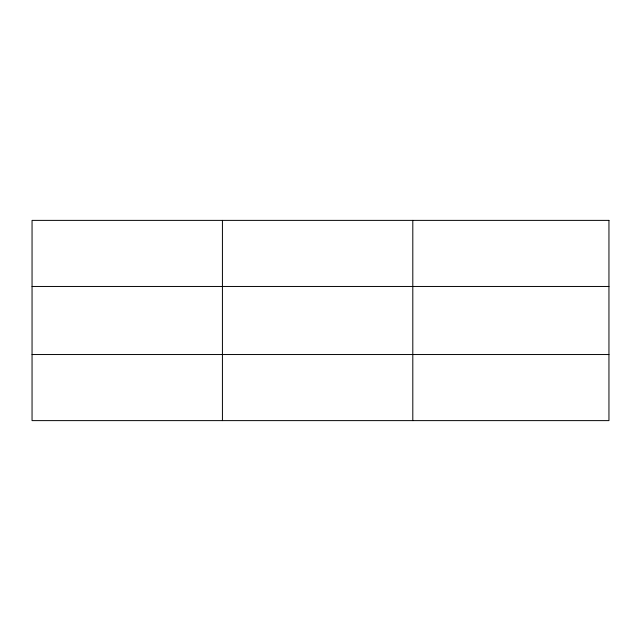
<?xml version="1.0" encoding="UTF-8"?>
<svg xmlns="http://www.w3.org/2000/svg" width="641" height="641" viewBox="0 0 641 641"><rect width="100%" height="100%" fill="white"/><g stroke="black" fill="none" stroke-linecap="round" stroke-linejoin="round"><path stroke-width="0.96" d="M222.427 420.616L222.427 220.384M412.804 420.616L412.804 220.384M32.05 286.463L608.95 286.463M32.05 354.537L608.95 354.537M608.95 220.384L608.95 420.616L32.05 420.616L32.05 220.384L608.95 220.384"/></g></svg>
